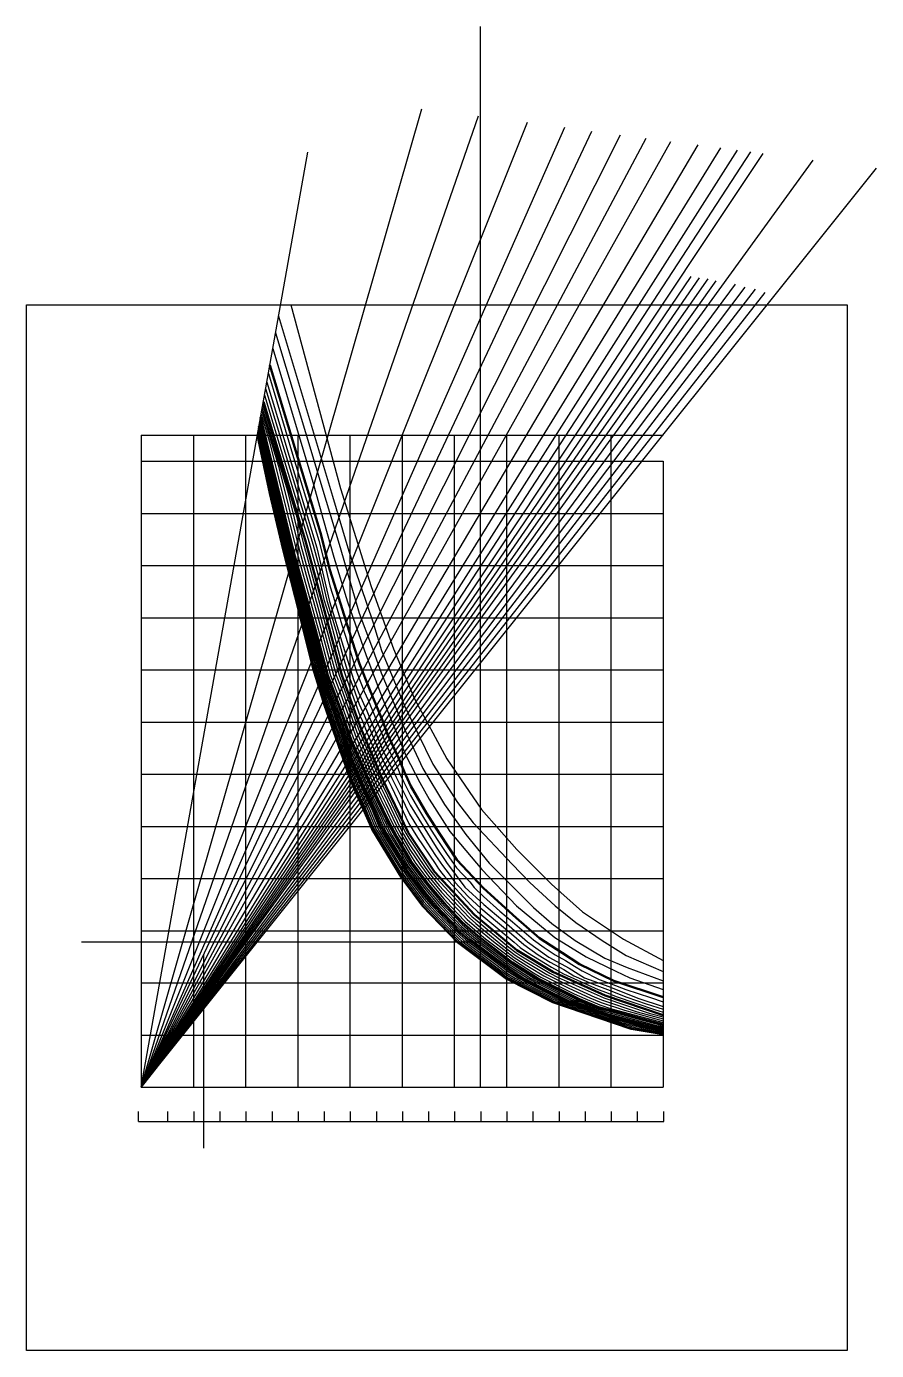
# Model space of a CAD drawing. Header units: metres. Extents: x -0.44 to 2.82, y -1.01 to 4.07.
import ezdxf

# ---------------------------------------------------------------- set-up
doc = ezdxf.new("R2010")
doc.units = ezdxf.units.M
doc.linetypes.add('LTYPE035', pattern=[5, 3, -1, 0, -1])
doc.layers.add('LAYER025', color=7, linetype='Continuous', lineweight=25, true_color=0xa35200)
doc.layers.add('LAYER026', color=7, linetype='Continuous', lineweight=50, true_color=0x753b00)
for name, color, linetype in [('LAYER035', 1, 'LTYPE035'), ('LAYER047', 3, 'Continuous'), ('LAYER083', 14, '11_Teras-R')]:
    doc.layers.add(name, color=color, linetype=linetype)
doc.linetypes.add('11_Teras-R', pattern='A,0.5,[130,ltypeshp.shx,S=1,R=0,X=0,Y=-1],1,[130,ltypeshp.shx,S=0.5,R=0,X=0,Y=-0.5],0.5', length=2)
picture_1 = doc.add_image_def('image1.png', size_in_pixel=(686, 874))

msp = doc.modelspace()

# ---------------------------------------------------------------- linework, layer by layer
at = {"layer": 'LAYER025', "linetype": 'Continuous', "lineweight": 25}
for points, elevation in [([(0.5737, 2.9991), (0.7636, 2.2948), (0.8818, 1.92), (0.9665, 1.6808), (1.0478, 1.4892), (1.1712, 1.2593), (1.2398, 1.1586), (1.3038, 1.0646), (1.4397, 0.911), (1.5724, 0.7781), (1.6911, 0.6728), (1.849, 0.568), (2, 0.4866)], 1), ([(0.5266, 2.9563), (0.7326, 2.2665), (0.7956, 2.0554), (0.8873, 1.7837), (0.9212, 1.6744), (1.0088, 1.4625), (1.0607, 1.3564), (1.1182, 1.2389), (1.2117, 1.0919), (1.2728, 1.0133), (1.4214, 0.8556), (1.4895, 0.785), (1.5863, 0.6952), (1.6663, 0.6314), (1.7671, 0.5623), (1.8593, 0.5047), (2, 0.4443)], 2), ([(0.5152, 2.8922), (0.7095, 2.2463), (0.7628, 2.0693), (0.8352, 1.8177), (0.8827, 1.6928), (0.9191, 1.5887), (0.9678, 1.4728), (1.0123, 1.3672), (1.0791, 1.2217), (1.1628, 1.0834), (1.2445, 0.9695), (1.3339, 0.8593), (1.5033, 0.689), (1.5736, 0.6284), (1.6628, 0.5628), (1.7774, 0.4944), (1.8631, 0.4598), (2, 0.4085)], 3), ([(0.5045, 2.8318), (0.6578, 2.3198), (0.6985, 2.1732), (0.7377, 2.0317), (0.7909, 1.8613), (0.8617, 1.6546), (0.928, 1.4834), (0.9759, 1.3655), (1.014, 1.2718), (1.0677, 1.1684), (1.104, 1.105), (1.1834, 0.9806), (1.3053, 0.8353), (1.4384, 0.695), (1.5851, 0.5743), (1.706, 0.4997), (1.8189, 0.4448), (1.8729, 0.4202), (2, 0.3753)], 4), ([(0.4815, 2.7032), (0.6737, 2.0679), (0.722, 1.862), (0.7743, 1.6911), (0.8138, 1.5634), (0.8339, 1.5104), (0.8648, 1.4436), (0.9231, 1.2977), (0.9778, 1.1883), (1.0313, 1.0813), (1.1304, 0.9205), (1.1707, 0.8618), (1.2073, 0.8118), (1.241, 0.7673), (1.3133, 0.7001), (1.41, 0.6187), (1.48, 0.5579), (1.5617, 0.4988), (1.6401, 0.4562), (1.6992, 0.42), (1.7919, 0.3864), (1.9029, 0.3417), (2, 0.3103)], 7), ([(0.4873, 2.7355), (0.5842, 2.4141), (0.6803, 2.0965), (0.6982, 2.0255), (0.7224, 1.9225), (0.7429, 1.8579), (0.7691, 1.7725), (0.7929, 1.6973), (0.8056, 1.6568), (0.8253, 1.593), (0.8449, 1.5435), (0.855, 1.5171), (0.8704, 1.4837), (0.8945, 1.425), (0.9237, 1.352), (0.9334, 1.3255), (0.9549, 1.28), (0.9822, 1.2253), (0.9928, 1.1992), (1.0055, 1.1716), (1.0323, 1.1181), (1.0623, 1.0659), (1.1119, 0.9855), (1.1368, 0.9465), (1.17, 0.8962), (1.1901, 0.8669), (1.2084, 0.8419), (1.2593, 0.7877), (1.2762, 0.7654), (1.3123, 0.7319), (1.3749, 0.6748), (1.4233, 0.6341), (1.4583, 0.6037), (1.5031, 0.565), (1.5439, 0.5354), (1.5872, 0.5073), (1.6264, 0.4861), (1.6601, 0.4642), (1.6897, 0.4461), (1.7552, 0.4138), (1.8015, 0.397), (1.8571, 0.3747), (1.9514, 0.3436), (2, 0.3279)], 6), ([(0.4726, 2.6528), (0.5366, 2.441), (0.6437, 2.0886), (0.6842, 1.9386), (0.7003, 1.87), (0.7178, 1.813), (0.7708, 1.6172), (0.7839, 1.5746), (0.7906, 1.557), (0.8378, 1.4256), (0.8481, 1.4033), (0.8676, 1.3547), (0.9227, 1.2235), (0.9409, 1.187), (0.9588, 1.1513), (1.026, 1.0117), (1.059, 0.9581), (1.1265, 0.8573), (1.1399, 0.8377), (1.1521, 0.821), (1.1633, 0.8062), (1.2649, 0.6963), (1.289, 0.6739), (1.3212, 0.6467), (1.4296, 0.5568), (1.453, 0.5365), (1.4802, 0.5168), (1.5725, 0.4609), (1.5986, 0.4467), (1.6183, 0.4347), (1.7519, 0.3745), (1.7828, 0.3633), (1.8198, 0.3484), (1.9676, 0.2984), (2, 0.2879)], 9), ([(0.477, 2.678), (0.6051, 2.2545), (0.6587, 2.0783), (0.6789, 2.0033), (0.7112, 1.866), (0.746, 1.752), (0.7725, 1.6541), (0.7988, 1.569), (0.8123, 1.5337), (0.8359, 1.468), (0.8564, 1.4235), (0.8954, 1.3262), (0.9229, 1.2606), (0.9594, 1.1876), (0.9951, 1.1163), (1.0287, 1.0465), (1.0947, 0.9393), (1.1285, 0.8889), (1.1553, 0.8498), (1.1797, 0.8164), (1.2022, 0.7867), (1.253, 0.7318), (1.3011, 0.687), (1.3656, 0.6327), (1.4198, 0.5877), (1.4665, 0.5472), (1.5209, 0.5078), (1.5671, 0.4799), (1.6193, 0.4515), (1.6587, 0.4274), (1.7255, 0.3973), (1.7873, 0.3748), (1.8614, 0.3451), (1.9353, 0.3201), (2, 0.2991)], 8), ([(0.4617, 2.5921), (0.526, 2.3807), (0.6036, 2.0667), (0.6279, 1.9767), (0.6765, 1.8025), (0.7083, 1.685), (0.7368, 1.5792), (0.7646, 1.5063), (0.7929, 1.4275), (0.8197, 1.3512), (0.8528, 1.2725), (0.9011, 1.1621), (0.9372, 1.0879), (0.9775, 1.0042), (0.9972, 0.9671), (1.0294, 0.9116), (1.0699, 0.8512), (1.1083, 0.7995), (1.1515, 0.7482), (1.2124, 0.6822), (1.2498, 0.6432), (1.2849, 0.6124), (1.35, 0.5584), (1.4297, 0.4977), (1.4877, 0.4604), (1.543, 0.4268), (1.6391, 0.3794), (1.7193, 0.3433), (1.7631, 0.3251), (1.8517, 0.2951), (2, 0.2551)], 13), ([(0.4639, 2.6039), (0.5602, 2.2868), (0.6119, 2.0774), (0.6484, 1.9424), (0.6808, 1.8263), (0.7285, 1.6501), (0.7475, 1.5796), (0.766, 1.531), (0.8085, 1.4127), (0.8264, 1.3619), (0.876, 1.2438), (0.9082, 1.1702), (0.9323, 1.1207), (0.9928, 0.9951), (1.0059, 0.9704), (1.0274, 0.9334), (1.0881, 0.8427), (1.1137, 0.8082), (1.1425, 0.774), (1.2339, 0.6751), (1.2588, 0.649), (1.2822, 0.6285), (1.3798, 0.5476), (1.433, 0.5071), (1.4716, 0.4822), (1.5546, 0.4319), (1.6187, 0.4003), (1.739, 0.3461), (1.7681, 0.334), (1.9012, 0.289), (2, 0.2623)], 12), ([(0.466, 2.6158), (0.5944, 2.1929), (0.6203, 2.0882), (0.669, 1.9082), (0.6852, 1.8501), (0.7487, 1.6152), (0.7583, 1.5799), (0.7675, 1.5556), (0.8241, 1.3979), (0.8331, 1.3725), (0.8993, 1.215), (0.9153, 1.1782), (0.9274, 1.1535), (1.008, 0.986), (1.0146, 0.9736), (1.0253, 0.9551), (1.1063, 0.8342), (1.1191, 0.8169), (1.1335, 0.7998), (1.2554, 0.6679), (1.2678, 0.6549), (1.2795, 0.6447), (1.4096, 0.5367), (1.4362, 0.5165), (1.4555, 0.504), (1.5662, 0.4369), (1.5983, 0.4211), (1.7586, 0.3489), (1.7732, 0.3428), (1.9506, 0.2828), (2, 0.2695)], 11), ([(0.4527, 2.5411), (0.4716, 2.4522), (0.5491, 2.1382), (0.5697, 2.0518), (0.5819, 2.0036), (0.6305, 1.8294), (0.6427, 1.7813), (0.6645, 1.6951), (0.693, 1.5893), (0.7104, 1.5331), (0.7381, 1.4602), (0.7593, 1.3991), (0.7862, 1.3228), (0.8056, 1.2668), (0.8539, 1.1564), (0.8693, 1.1235), (0.9054, 1.0494), (0.922, 1.0093), (0.9418, 0.9723), (0.9879, 0.8963), (1.0201, 0.8409), (1.0585, 0.7892), (1.0899, 0.7473), (1.1331, 0.696), (1.1873, 0.6398), (1.2247, 0.6007), (1.2598, 0.5699), (1.3327, 0.5155), (1.4125, 0.4548), (1.4704, 0.4175), (1.543, 0.3805), (1.6391, 0.3331), (1.7094, 0.3091), (1.7531, 0.2909), (1.8028, 0.2739), (1.951, 0.2338), (2, 0.2259)], 19), ([(0.4539, 2.5479), (0.4681, 2.4813), (0.5585, 2.1149), (0.574, 2.0501), (0.5831, 2.014), (0.6398, 1.8108), (0.649, 1.7747), (0.6653, 1.7101), (0.6986, 1.5866), (0.7116, 1.5445), (0.744, 1.4594), (0.7599, 1.4136), (0.7912, 1.3246), (0.8058, 1.2826), (0.8621, 1.1538), (0.8737, 1.1291), (0.9158, 1.0426), (0.9283, 1.0126), (0.9513, 0.9693), (0.9859, 0.9124), (1.0235, 0.8477), (1.0683, 0.7874), (1.0918, 0.756), (1.1422, 0.6961), (1.1828, 0.654), (1.2264, 0.6084), (1.2674, 0.5725), (1.3221, 0.5317), (1.4152, 0.4609), (1.4828, 0.4173), (1.5372, 0.3896), (1.6493, 0.3343), (1.702, 0.3162), (1.7531, 0.295), (1.7903, 0.2822), (1.9633, 0.2355), (2, 0.2296)], 18), ([(0.4551, 2.5548), (0.4645, 2.5103), (0.568, 2.0917), (0.5783, 2.0484), (0.5844, 2.0244), (0.6491, 1.7922), (0.6552, 1.7681), (0.6661, 1.725), (0.7042, 1.5839), (0.7128, 1.5558), (0.7499, 1.4586), (0.7605, 1.4281), (0.7963, 1.3264), (0.806, 1.2984), (0.8703, 1.1512), (0.878, 1.1347), (0.9262, 1.0358), (0.9345, 1.0158), (0.9608, 0.9664), (0.9839, 0.9284), (1.0268, 0.8545), (1.078, 0.7856), (1.0937, 0.7647), (1.1513, 0.6963), (1.1784, 0.6682), (1.2282, 0.6161), (1.275, 0.5751), (1.3115, 0.5479), (1.4179, 0.4669), (1.4951, 0.4171), (1.5314, 0.3986), (1.6595, 0.3354), (1.6947, 0.3234), (1.753, 0.2991), (1.7778, 0.2906), (1.9755, 0.2372), (2, 0.2332)], 17), ([(0.4563, 2.5616), (0.461, 2.5394), (0.5774, 2.0684), (0.5825, 2.0468), (0.5856, 2.0347), (0.6584, 1.7735), (0.6615, 1.7615), (0.667, 1.7399), (0.7098, 1.5812), (0.7141, 1.5672), (0.7557, 1.4578), (0.761, 1.4425), (0.8013, 1.3282), (0.8062, 1.3142), (0.8786, 1.1486), (0.8824, 1.1403), (0.9366, 1.0291), (0.9407, 1.0191), (0.9703, 0.9635), (0.9819, 0.9445), (1.0302, 0.8613), (1.0878, 0.7839), (1.0956, 0.7734), (1.1604, 0.6964), (1.1739, 0.6824), (1.23, 0.6237), (1.2827, 0.5776), (1.3009, 0.564), (1.4206, 0.473), (1.5075, 0.4169), (1.5256, 0.4077), (1.6698, 0.3366), (1.6874, 0.3306), (1.753, 0.3033), (1.7654, 0.299), (1.9878, 0.2389), (2, 0.2369)], 16), ([(0.4596, 2.5803), (0.4918, 2.4746), (0.5952, 2.0559), (0.6074, 2.0109), (0.6721, 1.7787), (0.688, 1.7199), (0.7261, 1.5789), (0.7631, 1.4817), (0.7772, 1.4423), (0.813, 1.3406), (0.8296, 1.3012), (0.8939, 1.154), (0.9421, 1.0551), (0.9622, 1.0133), (0.9885, 0.9638), (1.0315, 0.8899), (1.0517, 0.8596), (1.1029, 0.7908), (1.1605, 0.7224), (1.191, 0.6894), (1.2408, 0.6373), (1.2876, 0.5963), (1.3201, 0.5693), (1.4265, 0.4884), (1.5038, 0.4386), (1.5315, 0.4218), (1.6596, 0.3586), (1.6997, 0.3405), (1.758, 0.3163), (1.8023, 0.3013), (2, 0.2478)], 14), ([(0.4466, 2.5068), (0.4891, 2.3069), (0.502, 2.2546), (0.5483, 2.0601), (0.5758, 1.9517), (0.5839, 1.9227), (0.6114, 1.8143), (0.6604, 1.6205), (0.6652, 1.6028), (0.7041, 1.4764), (0.7088, 1.4643), (0.7565, 1.3266), (0.761, 1.3139), (0.8047, 1.1879), (0.8127, 1.1695), (0.8475, 1.0955), (0.8535, 1.0831), (0.8909, 0.9931), (0.8942, 0.9869), (0.998, 0.8161), (1.0034, 0.8068), (1.0098, 0.7982), (1.0805, 0.7038), (1.0877, 0.6953), (1.2095, 0.5687), (1.2157, 0.5622), (1.2215, 0.5571), (1.3857, 0.4347), (1.399, 0.4246), (1.4086, 0.4184), (1.5719, 0.3352), (1.5879, 0.3273), (1.7461, 0.2732), (1.7534, 0.2702), (1.8651, 0.2319), (1.8898, 0.2253), (2, 0.2074)], 24), ([(0.4478, 2.5137), (0.4856, 2.336), (0.5114, 2.2313), (0.5526, 2.0584), (0.577, 1.9621), (0.5932, 1.904), (0.6177, 1.8077), (0.6612, 1.6354), (0.6708, 1.6001), (0.7054, 1.4877), (0.7146, 1.4635), (0.7571, 1.3411), (0.766, 1.3157), (0.8049, 1.2037), (0.821, 1.1669), (0.8518, 1.1011), (0.8639, 1.0764), (0.8971, 0.9963), (0.9037, 0.984), (0.996, 0.8321), (1.0067, 0.8136), (1.0195, 0.7964), (1.0824, 0.7125), (1.0968, 0.6954), (1.205, 0.5829), (1.2175, 0.5699), (1.2292, 0.5597), (1.3751, 0.4509), (1.4017, 0.4306), (1.421, 0.4182), (1.5661, 0.3443), (1.5981, 0.3285), (1.7387, 0.2804), (1.7533, 0.2743), (1.8527, 0.2403), (1.9021, 0.227), (2, 0.2111)], 23), ([(0.449, 2.5205), (0.4821, 2.365), (0.5209, 2.208), (0.5569, 2.0567), (0.5783, 1.9725), (0.6026, 1.8854), (0.6239, 1.8011), (0.6621, 1.6503), (0.6763, 1.5974), (0.7066, 1.4991), (0.7205, 1.4626), (0.7576, 1.3556), (0.7711, 1.3175), (0.8051, 1.2194), (0.8292, 1.1642), (0.8562, 1.1067), (0.8743, 1.0696), (0.9033, 0.9996), (0.9132, 0.981), (0.994, 0.8482), (1.0101, 0.8204), (1.0293, 0.7946), (1.0843, 0.7212), (1.1059, 0.6956), (1.2006, 0.5972), (1.2193, 0.5776), (1.2368, 0.5622), (1.3645, 0.467), (1.4044, 0.4367), (1.4334, 0.418), (1.5603, 0.3533), (1.6084, 0.3296), (1.7314, 0.2876), (1.7533, 0.2784), (1.8402, 0.2487), (1.9143, 0.2287), (2, 0.2148)], 22), ([(0.4502, 2.5274), (0.4786, 2.3941), (0.5303, 2.1848), (0.5611, 2.0551), (0.5795, 1.9828), (0.6119, 1.8667), (0.6302, 1.7945), (0.6629, 1.6653), (0.6819, 1.5947), (0.7079, 1.5104), (0.7264, 1.4618), (0.7582, 1.3701), (0.7761, 1.3192), (0.8052, 1.2352), (0.8374, 1.1616), (0.8606, 1.1123), (0.8846, 1.0629), (0.9096, 1.0028), (0.9227, 0.9781), (0.9919, 0.8642), (1.0134, 0.8273), (1.039, 0.7928), (1.0861, 0.7299), (1.1149, 0.6957), (1.1961, 0.6114), (1.2211, 0.5853), (1.2445, 0.5648), (1.3539, 0.4832), (1.4071, 0.4427), (1.4457, 0.4178), (1.5545, 0.3624), (1.6186, 0.3308), (1.7241, 0.2947), (1.7532, 0.2826), (1.8277, 0.2571), (1.9266, 0.2304), (2, 0.2185)], 21)]:
    msp.add_lwpolyline(points, dxfattribs=dict(at, elevation=elevation))
at = {"layer": 'LAYER026', "linetype": 'Continuous', "lineweight": 50}
for points, elevation in [([(0.493, 2.7677), (0.6869, 2.1251), (0.7228, 1.983), (0.7639, 1.8539), (0.8116, 1.7035), (0.8369, 1.6226), (0.876, 1.5237), (0.9242, 1.4063), (0.9436, 1.3534), (0.9866, 1.2623), (1.0079, 1.21), (1.0333, 1.1548), (1.0933, 1.0505), (1.1431, 0.9725), (1.2095, 0.8719), (1.3114, 0.7636), (1.4366, 0.6495), (1.5262, 0.5721), (1.6128, 0.5159), (1.6802, 0.4722), (1.8112, 0.4076), (2, 0.3455)], 5), ([(0.4681, 2.6276), (0.6287, 2.099), (0.6895, 1.874), (0.769, 1.5802), (0.8398, 1.3831), (0.9225, 1.1863), (1.0233, 0.9769), (1.1245, 0.8257), (1.2768, 0.6608), (1.4394, 0.5258), (1.5778, 0.442), (1.7783, 0.3517), (2, 0.2767)], 10), ([(0.4575, 2.5685), (0.5868, 2.0451), (0.6678, 1.7549), (0.7153, 1.5785), (0.7616, 1.457), (0.8063, 1.3299), (0.8868, 1.146), (0.9469, 1.0223), (0.9798, 0.9605), (1.0335, 0.8681), (1.0975, 0.7821), (1.1695, 0.6966), (1.2318, 0.6314), (1.2903, 0.5802), (1.4233, 0.479), (1.5199, 0.4167), (1.68, 0.3377), (1.7529, 0.3074), (2, 0.2406)], 15), ([(0.4453, 2.5), (0.4926, 2.2779), (0.544, 2.0617), (0.5746, 1.9413), (0.6052, 1.8209), (0.6596, 1.6055), (0.7029, 1.4651), (0.7559, 1.3121), (0.8045, 1.1721), (0.8431, 1.0899), (0.8846, 0.9898), (0.8045, 1.1721)], 25), ([(0.4514, 2.5342), (0.4751, 2.4232), (0.5397, 2.1615), (0.5654, 2.0534), (0.5807, 1.9932), (0.6212, 1.8481), (0.6365, 1.7879), (0.6637, 1.6802), (0.6875, 1.592), (0.7091, 1.5218), (0.7323, 1.461), (0.7588, 1.3846), (0.7811, 1.321), (0.8054, 1.251), (0.8456, 1.159), (0.8649, 1.1179), (0.895, 1.0561), (0.9158, 1.0061), (0.9322, 0.9752), (0.9899, 0.8803), (1.0168, 0.8341), (1.0488, 0.791), (1.088, 0.7386), (1.124, 0.6958), (1.1917, 0.6256), (1.2229, 0.593), (1.2521, 0.5674), (1.3433, 0.4994), (1.4098, 0.4488), (1.4581, 0.4176), (1.5488, 0.3715), (1.6288, 0.332), (1.7167, 0.3019), (1.7532, 0.2867), (1.8153, 0.2655), (1.9388, 0.2321), (2, 0.2222)], 20), ([(0.8846, 0.9898), (1, 0.8), (1.0786, 0.6951), (1.2139, 0.5545), (1.3963, 0.4185), (1.5777, 0.3262), (1.7534, 0.266), (1.8776, 0.2235), (2, 0.2037)], 25)]:
    msp.add_lwpolyline(points, dxfattribs=dict(at, elevation=elevation))
at = {"layer": 'LAYER035'}
for p, q in [((0, 2.5), (0, 0)), ((0, 2.5), (2, 2.5)), ((0.2, 2.5), (0.2, 0)), ((0.4, 2.5), (0.4, 0)), ((0.6, 2.5), (0.6, 0)), ((0.8, 2.5), (0.8, 0)), ((1, 2.5), (1, 0)), ((1.2, 2.5), (1.2, 0)), ((1.4, 2.5), (1.4, 0)), ((1.6, 2.5), (1.6, 0)), ((1.8, 2.5), (1.8, 0)), ((0, 2.4), (2, 2.4)), ((2, 2.4), (2, 0)), ((0, 2.2), (2, 2.2)), ((0, 2), (2, 2)), ((0, 1.8), (2, 1.8)), ((0, 1.6), (2, 1.6)), ((0, 1.4), (2, 1.4)), ((0, 1.2), (2, 1.2)), ((0, 1), (2, 1)), ((0, 0.8), (2, 0.8)), ((0, 0.6), (2, 0.6)), ((0, 0.4), (2, 0.4)), ((0, 0.2), (2, 0.2)), ((0, 0), (2, 0))]:
    msp.add_line(p, q, dxfattribs=at)
at = {"layer": 'LAYER047', "flags": 128}
for points in [[(0, 0), (1.3, 0), (1.3, 4.0663)], [(1.3, 0.5565), (-0.2292, 0.5565)], [(0.2389, 0.5069), (0.2389, -0.233)]]:
    msp.add_lwpolyline(points, dxfattribs=at)
for points, elevation in [([(0, 0), (1.0761, 3.7503)], 3), ([(1.292, 3.7221), (0, 0)], 4), ([(1.4791, 3.6977), (0, 0)], 5), ([(1.6226, 3.6789), (0, 0)], 6), ([(0, 0), (1.7272, 3.6653)], 7), ([(0, 0), (1.8368, 3.6509)], 8), ([(0, 0), (1.9349, 3.6381)], 9), ([(0, 0), (2.0304, 3.6257)], 10), ([(0, 0), (2.1347, 3.612)], 11), ([(0, 0), (2.2213, 3.6007)], 12), ([(0, 0), (2.2848, 3.5924)], 13), ([(0, 0), (2.3367, 3.5856)], 14), ([(0, 0), (0.6385, 3.5845)], 2), ([(0, 0), (2.3844, 3.5794)], 15), ([(0, 0), (2.5756, 3.5544)], 20), ([(0, 0), (2.8182, 3.5228)], 25), ([(2.1062, 3.1078), (0, 0)], 16), ([(2.1386, 3.1024), (0, 0)], 17), ([(2.1722, 3.099), (0, 0)], 18), ([(2.203, 3.091), (0, 0)], 19), ([(2.2761, 3.0781), (0, 0)], 21), ([(2.314, 3.0674), (0, 0)], 22), ([(2.3534, 3.0588), (0, 0)], 23), ([(2.3904, 3.0468), (0, 0)], 24)]:
    msp.add_lwpolyline(points, dxfattribs=dict(at, elevation=elevation))
at = {"layer": 'LAYER083', "lineweight": 30, "flags": 128}
for points in [[(-0.0107, -0.1307), (-0.0107, -0.0929)], [(0.1026, -0.1307), (0.1026, -0.0929)], [(0.2026, -0.1307), (0.2026, -0.0929)], [(0.3026, -0.1307), (0.3026, -0.0929)], [(0.4026, -0.1307), (0.4026, -0.0929)], [(0.5026, -0.1307), (0.5026, -0.0929)], [(0.6026, -0.1307), (0.6026, -0.0929)], [(0.7026, -0.1307), (0.7026, -0.0929)], [(0.8026, -0.1307), (0.8026, -0.0929)], [(0.9026, -0.1307), (0.9026, -0.0929)], [(1.0026, -0.1307), (1.0026, -0.0929)], [(1.1026, -0.1307), (1.1026, -0.0929)], [(1.2026, -0.1307), (1.2026, -0.0929)], [(1.3026, -0.1307), (1.3026, -0.0929)], [(1.4026, -0.1307), (1.4026, -0.0929)], [(1.5026, -0.1307), (1.5026, -0.0929)], [(1.6026, -0.1307), (1.6026, -0.0929)], [(1.7026, -0.1307), (1.7026, -0.0929)], [(1.8026, -0.1307), (1.8026, -0.0929)], [(1.9026, -0.1307), (1.9026, -0.0929)], [(2.0026, -0.1307), (2.0026, -0.0929)], [(-0.0107, -0.1307), (2.0026, -0.1307)]]:
    msp.add_lwpolyline(points, dxfattribs=at)

# ---------------------------------------------------------------- pictures from other files: only their frames are drawn
at = {"layer": 'LAYER047'}
image = msp.add_image(picture_1, insert=(-0.4397, -1.009), size_in_units=(3.1459, 4.0081), dxfattribs=dict(at, fade=87))
image.dxf.flags = 7

doc.saveas('drawing.dxf')
